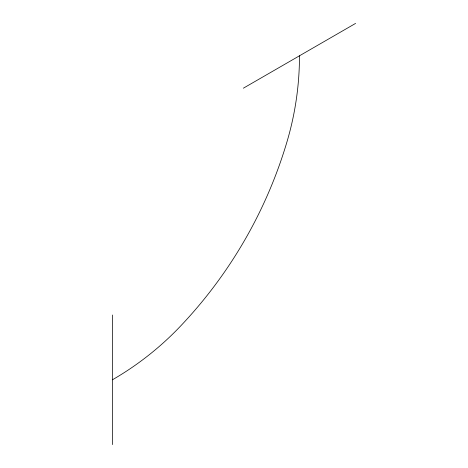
<?xml version="1.0" encoding="UTF-8"?>
<svg xmlns="http://www.w3.org/2000/svg" width="468" height="468" viewBox="0 0 468 468"><rect width="100%" height="100%" fill="white"/><g stroke="black" fill="none" stroke-linecap="round" stroke-linejoin="round"><path stroke-width="0.7" d="M243.354 88.2L355.592 23.4M112.408 314.999L112.408 444.6M112.408 379.8A302.305 302.305 0 0 0 180.724 325.898A456.698 456.698 0 0 0 286.948 141.915A302.305 302.305 0 0 0 299.473 55.797"/></g></svg>
